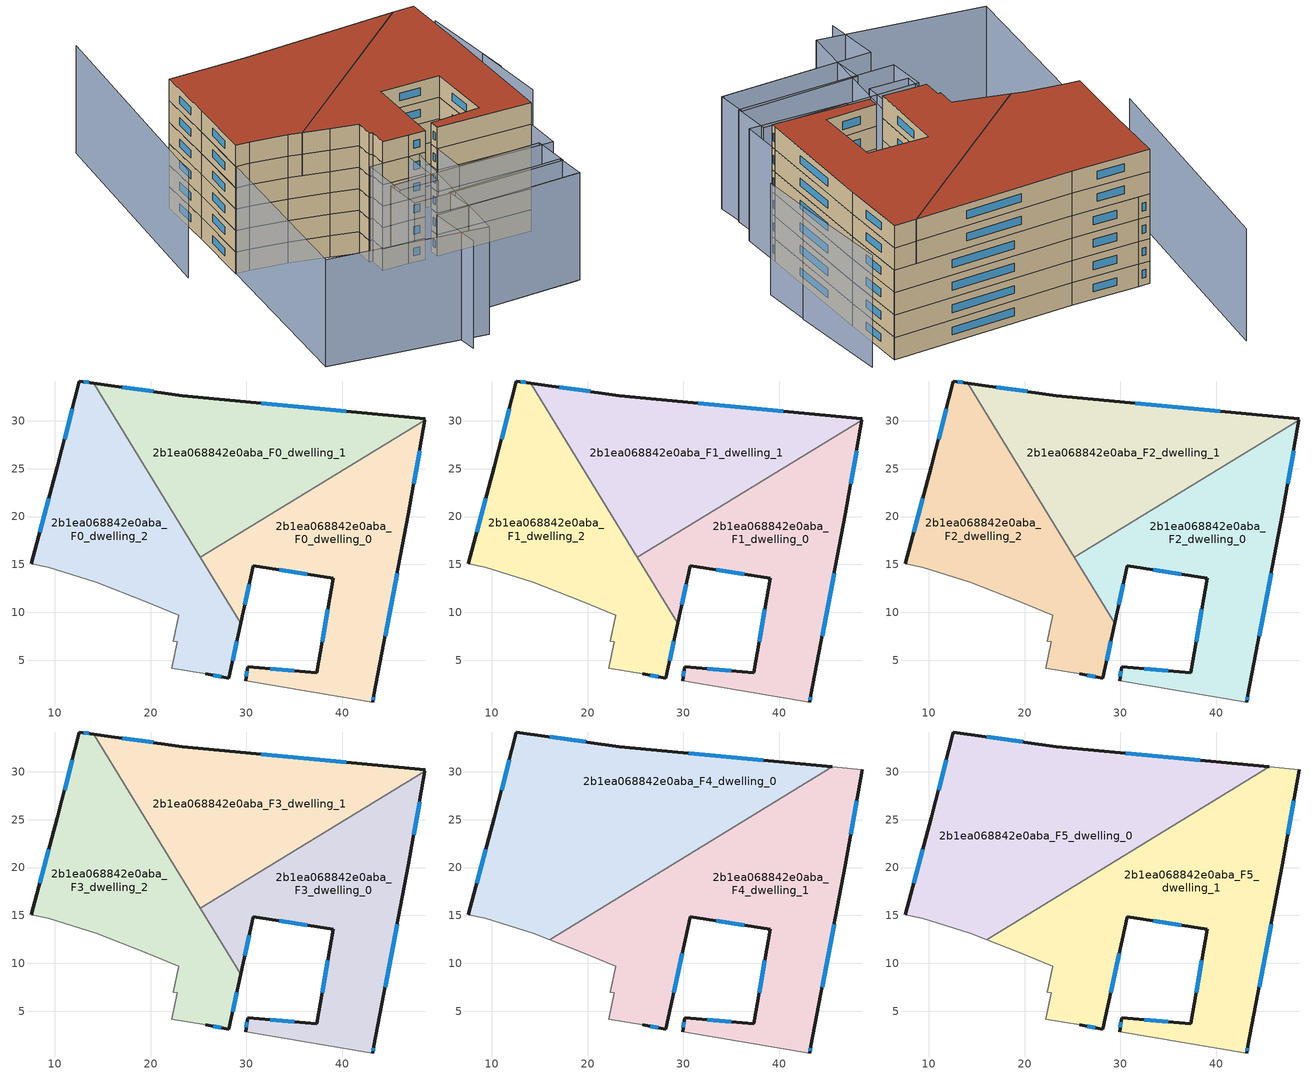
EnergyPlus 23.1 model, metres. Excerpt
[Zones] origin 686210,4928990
2b1ea068842e0aba_F0_dwelling_0
 floor ground (EU_floor_Construction): 48.64,30.07 46.91,20.24 43.31,1.32 43.17,0.63 29.91,2.85 30.12,4.32 37.33,3.69 39.06,13.53 30.69,14.86 29.39,8.83 25.18,15.73 z0
 wall outside (EU_wall_Construction): 43.17,0.63 43.31,1.32 46.91,20.24 48.64,30.07 / 29.39,8.83 30.69,14.86 39.06,13.53 37.33,3.69 30.12,4.32 29.91,2.85 z0:3
 wall adiabatic (EU_wall_Construction): 29.91,2.85 43.17,0.63 z0:3
 wall to 2b1ea068842e0aba_F0_dwelling_1 (EU_wall_Construction): 48.64,30.07 25.18,15.73 z0:3
 wall to 2b1ea068842e0aba_F0_dwelling_2 (EU_wall_Construction): 25.18,15.73 29.39,8.83 z0:3
 window (EU_Window_Construction): 43.22,0.85 43.27,1.1 / 30.05,3.84 29.98,3.33 / 34.99,3.9 32.47,4.12 / 38.5,10.33 37.89,6.89 / 33.41,14.43 36.34,13.97 / 29.82,10.79 30.27,12.9 / 47.47,23.44 48.08,26.87 / 44.48,7.48 45.74,14.09 z0.98:2.02
2b1ea068842e0aba_F0_dwelling_1
 floor ground (EU_floor_Construction): 48.66,30.2 48.64,30.07 25.18,15.73 14.05,33.94 23.28,32.63 z0
 wall outside (EU_wall_Construction): 48.66,30.2 23.28,32.63 14.05,33.94 z0:3
 wall adiabatic (EU_wall_Construction): 48.64,30.07 48.66,30.2 z0:3
 wall to 2b1ea068842e0aba_F0_dwelling_2 (EU_wall_Construction): 14.05,33.94 25.17,15.73 z0:3
 window (EU_Window_Construction): 20.28,33.06 17.05,33.51 / 40.41,30.99 31.53,31.84 z0.98:2.02
2b1ea068842e0aba_F0_dwelling_2
 floor ground (EU_floor_Construction): 14.05,33.94 29.39,8.83 28.16,3.09 25.75,3.55 22.18,4.13 22.78,6.89 22.35,6.99 22.94,9.68 19.37,11.12 14.31,13.16 9.32,14.7 7.53,15.08 10.26,25.17 12.51,34.15 z0
 wall outside (EU_wall_Construction): 14.05,33.94 12.51,34.15 10.26,25.17 7.53,15.08 / 25.75,3.55 28.16,3.09 29.39,8.83 z0:3
 wall adiabatic (EU_wall_Construction): 7.53,15.08 9.32,14.7 14.31,13.16 19.37,11.12 22.94,9.68 22.35,6.99 22.78,6.89 22.18,4.13 25.75,3.55 z0:3
 window (EU_Window_Construction): 9.37,21.89 8.42,18.37 / 11.78,31.23 10.99,28.09 / 13.55,34.01 13.01,34.08 / 28.56,4.96 28.99,6.96 / 26.53,3.41 27.38,3.24 z0.98:2.02
2b1ea068842e0aba_F1_dwelling_0
 floor to 2b1ea068842e0aba_F0_dwelling_0 (EU_floor_Construction): 48.64,30.07 46.91,20.24 43.31,1.32 43.17,0.63 29.91,2.85 30.12,4.32 37.33,3.69 39.06,13.53 30.69,14.86 29.39,8.83 25.18,15.73 z3
 wall outside (EU_wall_Construction): 43.17,0.63 43.31,1.32 46.91,20.24 48.64,30.07 / 29.39,8.83 30.69,14.86 39.06,13.53 37.33,3.69 30.12,4.32 29.91,2.85 z3:6
 wall adiabatic (EU_wall_Construction): 29.91,2.85 43.17,0.63 z3:6
 wall to 2b1ea068842e0aba_F1_dwelling_1 (EU_wall_Construction): 48.64,30.07 25.18,15.73 z3:6
 wall to 2b1ea068842e0aba_F1_dwelling_2 (EU_wall_Construction): 25.18,15.73 29.39,8.83 z3:6
 window (EU_Window_Construction): 43.22,0.85 43.27,1.1 / 30.05,3.84 29.98,3.33 / 34.99,3.9 32.47,4.12 / 38.5,10.33 37.89,6.89 / 33.41,14.43 36.34,13.97 / 29.82,10.79 30.27,12.9 / 47.47,23.44 48.08,26.87 / 44.48,7.48 45.74,14.09 z3.98:5.02
2b1ea068842e0aba_F1_dwelling_1
 floor to 2b1ea068842e0aba_F0_dwelling_1 (EU_floor_Construction): 48.66,30.2 48.64,30.07 25.18,15.73 14.05,33.94 23.28,32.63 z3
 wall outside (EU_wall_Construction): 48.66,30.2 23.28,32.63 14.05,33.94 z3:6
 wall adiabatic (EU_wall_Construction): 48.64,30.07 48.66,30.2 z3:6
 wall to 2b1ea068842e0aba_F1_dwelling_2 (EU_wall_Construction): 14.05,33.94 25.17,15.73 z3:6
 window (EU_Window_Construction): 20.28,33.06 17.05,33.51 / 40.41,30.99 31.53,31.84 z3.98:5.02
2b1ea068842e0aba_F1_dwelling_2
 floor to 2b1ea068842e0aba_F0_dwelling_2 (EU_floor_Construction): 14.05,33.94 29.39,8.83 28.16,3.09 25.75,3.55 22.18,4.13 22.78,6.89 22.35,6.99 22.94,9.68 19.37,11.12 14.31,13.16 9.32,14.7 7.53,15.08 10.26,25.17 12.51,34.15 z3
 wall outside (EU_wall_Construction): 14.05,33.94 12.51,34.15 10.26,25.17 7.53,15.08 / 25.75,3.55 28.16,3.09 29.39,8.83 z3:6
 wall adiabatic (EU_wall_Construction): 7.53,15.08 9.32,14.7 14.31,13.16 19.37,11.12 22.94,9.68 22.35,6.99 22.78,6.89 22.18,4.13 25.75,3.55 z3:6
 window (EU_Window_Construction): 9.37,21.89 8.42,18.37 / 11.78,31.23 10.99,28.09 / 13.55,34.01 13.01,34.08 / 28.56,4.96 28.99,6.96 / 26.53,3.41 27.38,3.24 z3.98:5.02
2b1ea068842e0aba_F2_dwelling_0
 floor to 2b1ea068842e0aba_F1_dwelling_0 (EU_floor_Construction): 48.64,30.07 46.91,20.24 43.31,1.32 43.17,0.63 29.91,2.85 30.12,4.32 37.33,3.69 39.06,13.53 30.69,14.86 29.39,8.83 25.18,15.73 z6
 wall outside (EU_wall_Construction): 43.17,0.63 43.31,1.32 46.91,20.24 48.64,30.07 / 29.39,8.83 30.69,14.86 39.06,13.53 37.33,3.69 30.12,4.32 29.91,2.85 z6:9
 wall adiabatic (EU_wall_Construction): 29.91,2.85 43.17,0.63 z6:9
 wall to 2b1ea068842e0aba_F2_dwelling_1 (EU_wall_Construction): 48.64,30.07 25.18,15.73 z6:9
 wall to 2b1ea068842e0aba_F2_dwelling_2 (EU_wall_Construction): 25.18,15.73 29.39,8.83 z6:9
 window (EU_Window_Construction): 43.22,0.85 43.27,1.1 / 30.05,3.84 29.98,3.33 / 34.99,3.9 32.47,4.12 / 38.5,10.33 37.89,6.89 / 33.41,14.43 36.34,13.97 / 29.82,10.79 30.27,12.9 / 47.47,23.44 48.08,26.87 / 44.48,7.48 45.74,14.09 z6.98:8.02
2b1ea068842e0aba_F2_dwelling_1
 floor to 2b1ea068842e0aba_F1_dwelling_1 (EU_floor_Construction): 48.66,30.2 48.64,30.07 25.18,15.73 14.05,33.94 23.28,32.63 z6
 wall outside (EU_wall_Construction): 48.66,30.2 23.28,32.63 14.05,33.94 z6:9
 wall adiabatic (EU_wall_Construction): 48.64,30.07 48.66,30.2 z6:9
 wall to 2b1ea068842e0aba_F2_dwelling_2 (EU_wall_Construction): 14.05,33.94 25.17,15.73 z6:9
 window (EU_Window_Construction): 20.28,33.06 17.05,33.51 / 40.41,30.99 31.53,31.84 z6.98:8.02
2b1ea068842e0aba_F2_dwelling_2
 floor to 2b1ea068842e0aba_F1_dwelling_2 (EU_floor_Construction): 14.05,33.94 29.39,8.83 28.16,3.09 25.75,3.55 22.18,4.13 22.78,6.89 22.35,6.99 22.94,9.68 19.37,11.12 14.31,13.16 9.32,14.7 7.53,15.08 10.26,25.17 12.51,34.15 z6
 wall outside (EU_wall_Construction): 14.05,33.94 12.51,34.15 10.26,25.17 7.53,15.08 / 25.75,3.55 28.16,3.09 29.39,8.83 z6:9
 wall adiabatic (EU_wall_Construction): 7.53,15.08 9.32,14.7 14.31,13.16 19.37,11.12 22.94,9.68 22.35,6.99 22.78,6.89 22.18,4.13 25.75,3.55 z6:9
 window (EU_Window_Construction): 9.37,21.89 8.42,18.37 / 11.78,31.23 10.99,28.09 / 13.55,34.01 13.01,34.08 / 28.56,4.96 28.99,6.96 / 26.53,3.41 27.38,3.24 z6.98:8.02
2b1ea068842e0aba_F3_dwelling_0
 floor to 2b1ea068842e0aba_F2_dwelling_0 (EU_floor_Construction): 48.64,30.07 46.91,20.24 43.31,1.32 43.17,0.63 29.91,2.85 30.12,4.32 37.33,3.69 39.06,13.53 30.69,14.86 29.39,8.83 25.18,15.73 z9
 wall outside (EU_wall_Construction): 43.17,0.63 43.31,1.32 46.91,20.24 48.64,30.07 / 29.39,8.83 30.69,14.86 39.06,13.53 37.33,3.69 30.12,4.32 29.91,2.85 z9:12
 wall adiabatic (EU_wall_Construction): 29.91,2.85 43.17,0.63 z9:12
 wall to 2b1ea068842e0aba_F3_dwelling_1 (EU_wall_Construction): 48.64,30.07 25.18,15.73 z9:12
 wall to 2b1ea068842e0aba_F3_dwelling_2 (EU_wall_Construction): 25.18,15.73 29.39,8.83 z9:12
 window (EU_Window_Construction): 43.22,0.85 43.27,1.1 / 30.05,3.84 29.98,3.33 / 34.99,3.9 32.47,4.12 / 38.5,10.33 37.89,6.89 / 33.41,14.43 36.34,13.97 / 29.82,10.79 30.27,12.9 / 47.47,23.44 48.08,26.87 / 44.48,7.48 45.74,14.09 z9.98:11.02
2b1ea068842e0aba_F3_dwelling_1
 floor to 2b1ea068842e0aba_F2_dwelling_1 (EU_floor_Construction): 48.66,30.2 48.64,30.07 25.18,15.73 14.05,33.94 23.28,32.63 z9
 wall outside (EU_wall_Construction): 48.66,30.2 23.28,32.63 14.05,33.94 z9:12
 wall adiabatic (EU_wall_Construction): 48.64,30.07 48.66,30.2 z9:12
 wall to 2b1ea068842e0aba_F3_dwelling_2 (EU_wall_Construction): 14.05,33.94 25.17,15.73 z9:12
 window (EU_Window_Construction): 20.28,33.06 17.05,33.51 / 40.41,30.99 31.53,31.84 z9.98:11.02
2b1ea068842e0aba_F3_dwelling_2
 floor to 2b1ea068842e0aba_F2_dwelling_2 (EU_floor_Construction): 14.05,33.94 29.39,8.83 28.16,3.09 25.75,3.55 22.18,4.13 22.78,6.89 22.35,6.99 22.94,9.68 19.37,11.12 14.31,13.16 9.32,14.7 7.53,15.08 10.26,25.17 12.51,34.15 z9
 wall outside (EU_wall_Construction): 14.05,33.94 12.51,34.15 10.26,25.17 7.53,15.08 / 25.75,3.55 28.16,3.09 29.39,8.83 z9:12
 wall adiabatic (EU_wall_Construction): 7.53,15.08 9.32,14.7 14.31,13.16 19.37,11.12 22.94,9.68 22.35,6.99 22.78,6.89 22.18,4.13 25.75,3.55 z9:12
 window (EU_Window_Construction): 9.37,21.89 8.42,18.37 / 11.78,31.23 10.99,28.09 / 13.55,34.01 13.01,34.08 / 28.56,4.96 28.99,6.96 / 26.53,3.41 27.38,3.24 z9.98:11.02
2b1ea068842e0aba_F4_dwelling_0
 floor to 2b1ea068842e0aba_F3_dwelling_1 (EU_floor_Construction): 45.56,30.5 24.15,17.41 14.05,33.94 23.28,32.63 z12
 floor to 2b1ea068842e0aba_F3_dwelling_2 (EU_floor_Construction): 14.05,33.94 24.15,17.41 16.04,12.46 14.31,13.16 9.32,14.7 7.53,15.08 10.26,25.17 12.51,34.15 z12
 wall outside (EU_wall_Construction): 45.56,30.5 23.28,32.63 12.51,34.15 10.26,25.17 7.53,15.08 z12:15
 wall to 2b1ea068842e0aba_F4_dwelling_1 (EU_wall_Construction): 16.04,12.46 45.56,30.5 z12:15
 wall adiabatic (EU_wall_Construction): 7.53,15.08 9.32,14.7 14.31,13.16 16.04,12.46 z12:15
 window (EU_Window_Construction): 11.78,31.23 10.99,28.09 / 19.78,33.13 16.01,33.66 / 38.31,31.19 30.52,31.94 / 9.37,21.89 8.42,18.37 z12.98:14.02
2b1ea068842e0aba_F4_dwelling_1
 floor to 2b1ea068842e0aba_F3_dwelling_0 (EU_floor_Construction): 48.64,30.07 46.91,20.24 43.31,1.32 43.17,0.63 29.91,2.85 30.12,4.32 37.33,3.69 39.06,13.53 30.69,14.86 29.39,8.83 25.18,15.73 z12
 floor to 2b1ea068842e0aba_F3_dwelling_1 (EU_floor_Construction): 48.66,30.2 48.64,30.07 25.18,15.73 24.15,17.41 45.56,30.5 z12
 floor to 2b1ea068842e0aba_F3_dwelling_2 (EU_floor_Construction): 24.15,17.41 29.39,8.83 28.16,3.09 25.75,3.55 22.18,4.13 22.78,6.89 22.35,6.99 22.94,9.68 19.37,11.12 16.04,12.46 z12
 wall outside (EU_wall_Construction): 43.17,0.63 43.31,1.32 46.91,20.24 48.66,30.2 / 25.75,3.55 28.16,3.09 30.69,14.86 39.06,13.53 37.33,3.69 30.12,4.32 29.91,2.85 z12:15
 wall adiabatic (EU_wall_Construction): 48.66,30.2 45.56,30.5 / 29.91,2.85 43.17,0.63 / 16.04,12.46 19.37,11.12 22.94,9.68 22.35,6.99 22.78,6.89 22.18,4.13 25.75,3.55 z12:15
 window (EU_Window_Construction): 47.48,23.48 48.09,26.96 / 44.48,7.48 45.74,14.09 / 43.22,0.85 43.27,1.1 / 30.05,3.84 29.98,3.33 / 34.99,3.9 32.47,4.12 / 38.5,10.33 37.89,6.89 / 33.41,14.43 36.34,13.97 / 28.98,6.92 29.87,11.04 / 26.53,3.41 27.38,3.24 z12.98:14.02
2b1ea068842e0aba_F5_dwelling_0
 floor to 2b1ea068842e0aba_F4_dwelling_0 (EU_floor_Construction): 45.56,30.5 16.04,12.46 14.31,13.16 9.32,14.7 7.53,15.08 10.26,25.17 12.51,34.15 23.28,32.63 z15
 wall outside (EU_wall_Construction): 45.56,30.5 23.28,32.63 12.51,34.15 10.26,25.17 7.53,15.08 z15:18
 wall to 2b1ea068842e0aba_F5_dwelling_1 (EU_wall_Construction): 16.04,12.46 45.56,30.5 z15:18
 wall adiabatic (EU_wall_Construction): 7.53,15.08 9.32,14.7 14.31,13.16 16.04,12.46 z15:18
 window (EU_Window_Construction): 11.78,31.23 10.99,28.09 / 19.78,33.13 16.01,33.66 / 38.31,31.19 30.52,31.94 / 9.37,21.89 8.42,18.37 z15.98:17.02
 roof outside (EU_roof_Construction): 45.56,30.5 23.28,32.63 12.51,34.15 10.26,25.17 7.53,15.08 9.32,14.7 14.31,13.16 16.04,12.46 z18
2b1ea068842e0aba_F5_dwelling_1
 floor to 2b1ea068842e0aba_F4_dwelling_1 (EU_floor_Construction): 48.66,30.2 46.91,20.24 43.31,1.32 43.17,0.63 29.91,2.85 30.12,4.32 37.33,3.69 39.06,13.53 30.69,14.86 28.16,3.09 25.75,3.55 22.18,4.13 22.78,6.89 22.35,6.99 22.94,9.68 19.37,11.12 16.04,12.46 45.56,30.5 z15
 wall outside (EU_wall_Construction): 43.17,0.63 43.31,1.32 46.91,20.24 48.66,30.2 / 25.75,3.55 28.16,3.09 30.69,14.86 39.06,13.53 37.33,3.69 30.12,4.32 29.91,2.85 z15:18
 wall adiabatic (EU_wall_Construction): 48.66,30.2 45.56,30.5 / 29.91,2.85 43.17,0.63 / 16.04,12.46 19.37,11.12 22.94,9.68 22.35,6.99 22.78,6.89 22.18,4.13 25.75,3.55 z15:18
 window (EU_Window_Construction): 47.48,23.48 48.09,26.96 / 44.48,7.48 45.74,14.09 / 43.22,0.85 43.27,1.1 / 30.05,3.84 29.98,3.33 / 34.99,3.9 32.47,4.12 / 38.5,10.33 37.89,6.89 / 33.41,14.43 36.34,13.97 / 28.98,6.92 29.87,11.04 / 26.53,3.41 27.38,3.24 z15.98:17.02
 roof outside (EU_roof_Construction): 43.31,1.32 46.91,20.24 48.66,30.2 45.56,30.5 16.04,12.46 19.37,11.12 22.94,9.68 22.35,6.99 22.78,6.89 22.18,4.13 25.75,3.55 28.16,3.09 30.69,14.86 39.06,13.53 37.33,3.69 30.12,4.32 29.91,2.85 43.17,0.63 z18
shading: 17.38,-19.29 18.32,-11.01 / 18.32,-11.01 39.09,-13.36 / 49.25,7.69 50.73,19.22 / 50.31,15.09 51.87,29.92 / 13.11,53.02 2.24,18.05 / 39.43,-13.4 23.04,-11.61 / 23.04,-11.61 23.52,-7.18 / 23.52,-7.18 39.91,-8.97 / 39.91,-8.97 39.43,-13.4 / 18.96,-1.31 40.7,-3.99 / 40.7,-3.99 40.03,-9.47 / 40.03,-9.47 18.28,-6.8 / 18.28,-6.8 18.96,-1.31 / 29.91,2.85 43.17,0.63 / 43.17,0.63 42.26,-4.83 / 42.26,-4.83 28.99,-2.61 / 28.99,-2.61 29.91,2.85 / 25.75,3.56 24.53,-3.8 / 24.53,-3.8 19.19,-2.91 / 19.19,-2.91 20.41,4.44 / 20.41,4.44 25.75,3.56 / -0.01,-11.55 7.56,15.19 / 7.56,15.19 28.91,9.15 / 28.91,9.15 21.35,-17.59 / 21.35,-17.59 -0.01,-11.55 z0:15
[Building]
EU S2 Campaign: North Axis=0; Terrain=City; Solar Distribution=FullExterior
[Site:Location]
Bologna: Latitude=44.5; Longitude=11.25; Time Zone=1; Elevation=37
[SizingPeriod:WeatherFileDays]
AnnualSizingPeriod: Begin Month=1; Begin Day of Month=1; End Month=12; End Day of Month=31; Day of Week for Start Day=Monday; Use Weather File Daylight Saving Period=No; Use Weather File Rain and Snow Indicators=No
[MATERIAL]
EU_InternalMass_Material: Roughness=MediumRough; Thickness=0.1; Conductivity=1; Density=1800; Specific Heat=900; Thermal Absorptance=0.9; Solar Absorptance=0.7; Visible Absorptance=0.7
[MATERIAL:NOMASS] Roughness=MediumRough; Thermal Absorptance=0.9; Solar Absorptance=0.7; Visible Absorptance=0.7
Name | Thermal Resistance
EU_wall_NoMass | 0.905828
EU_roof_NoMass | 0.37593
EU_floor_NoMass | 0.67114
[WINDOWMATERIAL:SIMPLEGLAZINGSYSTEM]
EU_Window_SimpleGlazing: UFactor=4.52486; Solar Heat Gain Coefficient=0.85; Visible Transmittance=0.85
[CONSTRUCTION]
EU_wall_Construction: EU_wall_NoMass
EU_roof_Construction: EU_roof_NoMass
EU_floor_Construction: EU_floor_NoMass
EU_InternalMass_Construction: EU_InternalMass_Material
EU_Window_Construction: EU_Window_SimpleGlazing
[ZONE] Type=1; Multiplier=1; Ceiling Height=autocalculate; Floor Area=autocalculate; Part of Total Floor Area=Yes
Name | Volume
2b1ea068842e0aba_F0_dwelling_0; 2b1ea068842e0aba_F1_dwelling_0; 2b1ea068842e0aba_F2_dwelling_0; 2b1ea068842e0aba_F3_dwelling_0 | 871.247
2b1ea068842e0aba_F4_dwelling_0; 2b1ea068842e0aba_F5_dwelling_0 | 1296.61
2b1ea068842e0aba_F0_dwelling_1; 2b1ea068842e0aba_F1_dwelling_1; 2b1ea068842e0aba_F2_dwelling_1; 2b1ea068842e0aba_F3_dwelling_1 | 871.251
2b1ea068842e0aba_F4_dwelling_1; 2b1ea068842e0aba_F5_dwelling_1 | 1296.62
2b1ea068842e0aba_F0_dwelling_2; 2b1ea068842e0aba_F1_dwelling_2; 2b1ea068842e0aba_F2_dwelling_2; 2b1ea068842e0aba_F3_dwelling_2 | 850.788
[INTERNALMASS] Construction=EU_InternalMass_Construction
Name | Zone or ZoneList | Surface Area
2b1ea068842e0aba_F0_dwelling_0_EU_InternalMass | 2b1ea068842e0aba_F0_dwelling_0 | 290.411
2b1ea068842e0aba_F0_dwelling_1_EU_InternalMass | 2b1ea068842e0aba_F0_dwelling_1 | 290.415
2b1ea068842e0aba_F0_dwelling_2_EU_InternalMass | 2b1ea068842e0aba_F0_dwelling_2 | 283.596
2b1ea068842e0aba_F1_dwelling_0_EU_InternalMass | 2b1ea068842e0aba_F1_dwelling_0 | 290.411
2b1ea068842e0aba_F1_dwelling_1_EU_InternalMass | 2b1ea068842e0aba_F1_dwelling_1 | 290.415
2b1ea068842e0aba_F1_dwelling_2_EU_InternalMass | 2b1ea068842e0aba_F1_dwelling_2 | 283.596
2b1ea068842e0aba_F2_dwelling_0_EU_InternalMass | 2b1ea068842e0aba_F2_dwelling_0 | 290.411
2b1ea068842e0aba_F2_dwelling_1_EU_InternalMass | 2b1ea068842e0aba_F2_dwelling_1 | 290.415
2b1ea068842e0aba_F2_dwelling_2_EU_InternalMass | 2b1ea068842e0aba_F2_dwelling_2 | 283.596
2b1ea068842e0aba_F3_dwelling_0_EU_InternalMass | 2b1ea068842e0aba_F3_dwelling_0 | 290.411
2b1ea068842e0aba_F3_dwelling_1_EU_InternalMass | 2b1ea068842e0aba_F3_dwelling_1 | 290.415
2b1ea068842e0aba_F3_dwelling_2_EU_InternalMass | 2b1ea068842e0aba_F3_dwelling_2 | 283.596
2b1ea068842e0aba_F4_dwelling_0_EU_InternalMass | 2b1ea068842e0aba_F4_dwelling_0 | 432.202
2b1ea068842e0aba_F4_dwelling_1_EU_InternalMass | 2b1ea068842e0aba_F4_dwelling_1 | 432.207
2b1ea068842e0aba_F5_dwelling_0_EU_InternalMass | 2b1ea068842e0aba_F5_dwelling_0 | 432.202
2b1ea068842e0aba_F5_dwelling_1_EU_InternalMass | 2b1ea068842e0aba_F5_dwelling_1 | 432.207
[OTHEREQUIPMENT] Fuel Type=Electricity; Design Level Calculation Method=Watts/Area; Power per Zone Floor Area=1; Fraction Latent=0; Fraction Radiant=0; Fraction Lost=0; Carbon Dioxide Generation Rate=0; EndUse Subcategory=EU_Step8_InternalGains
Name | Zone or ZoneList or Space or SpaceList | Schedule
EU_Step8_InternalGain_2b1ea068842e0aba_F0_dwelling_0_f000 | 2b1ea068842e0aba_F0_dwelling_0 | EU_Step8_GainSchedule_2b1ea068842e0aba_F0_dwelling_0_f000
EU_Step8_InternalGain_2b1ea068842e0aba_F0_dwelling_1_f000 | 2b1ea068842e0aba_F0_dwelling_1 | EU_Step8_GainSchedule_2b1ea068842e0aba_F0_dwelling_1_f000
EU_Step8_InternalGain_2b1ea068842e0aba_F0_dwelling_2_f000 | 2b1ea068842e0aba_F0_dwelling_2 | EU_Step8_GainSchedule_2b1ea068842e0aba_F0_dwelling_2_f000
EU_Step8_InternalGain_2b1ea068842e0aba_F1_dwelling_0_f000 | 2b1ea068842e0aba_F1_dwelling_0 | EU_Step8_GainSchedule_2b1ea068842e0aba_F1_dwelling_0_f000
EU_Step8_InternalGain_2b1ea068842e0aba_F1_dwelling_1_f000 | 2b1ea068842e0aba_F1_dwelling_1 | EU_Step8_GainSchedule_2b1ea068842e0aba_F1_dwelling_1_f000
EU_Step8_InternalGain_2b1ea068842e0aba_F1_dwelling_2_f000 | 2b1ea068842e0aba_F1_dwelling_2 | EU_Step8_GainSchedule_2b1ea068842e0aba_F1_dwelling_2_f000
EU_Step8_InternalGain_2b1ea068842e0aba_F2_dwelling_0_f000 | 2b1ea068842e0aba_F2_dwelling_0 | EU_Step8_GainSchedule_2b1ea068842e0aba_F2_dwelling_0_f000
EU_Step8_InternalGain_2b1ea068842e0aba_F2_dwelling_1_f000 | 2b1ea068842e0aba_F2_dwelling_1 | EU_Step8_GainSchedule_2b1ea068842e0aba_F2_dwelling_1_f000
EU_Step8_InternalGain_2b1ea068842e0aba_F2_dwelling_2_f000 | 2b1ea068842e0aba_F2_dwelling_2 | EU_Step8_GainSchedule_2b1ea068842e0aba_F2_dwelling_2_f000
EU_Step8_InternalGain_2b1ea068842e0aba_F3_dwelling_0_f000 | 2b1ea068842e0aba_F3_dwelling_0 | EU_Step8_GainSchedule_2b1ea068842e0aba_F3_dwelling_0_f000
EU_Step8_InternalGain_2b1ea068842e0aba_F3_dwelling_1_f000 | 2b1ea068842e0aba_F3_dwelling_1 | EU_Step8_GainSchedule_2b1ea068842e0aba_F3_dwelling_1_f000
EU_Step8_InternalGain_2b1ea068842e0aba_F3_dwelling_2_f000 | 2b1ea068842e0aba_F3_dwelling_2 | EU_Step8_GainSchedule_2b1ea068842e0aba_F3_dwelling_2_f000
EU_Step8_InternalGain_2b1ea068842e0aba_F4_dwelling_0_f000 | 2b1ea068842e0aba_F4_dwelling_0 | EU_Step8_GainSchedule_2b1ea068842e0aba_F4_dwelling_0_f000
EU_Step8_InternalGain_2b1ea068842e0aba_F4_dwelling_1_f000 | 2b1ea068842e0aba_F4_dwelling_1 | EU_Step8_GainSchedule_2b1ea068842e0aba_F4_dwelling_1_f000
EU_Step8_InternalGain_2b1ea068842e0aba_F5_dwelling_0_f000 | 2b1ea068842e0aba_F5_dwelling_0 | EU_Step8_GainSchedule_2b1ea068842e0aba_F5_dwelling_0_f000
EU_Step8_InternalGain_2b1ea068842e0aba_F5_dwelling_1_f000 | 2b1ea068842e0aba_F5_dwelling_1 | EU_Step8_GainSchedule_2b1ea068842e0aba_F5_dwelling_1_f000
[ZONEVENTILATION:DESIGNFLOWRATE] Schedule=EU_AlwaysOn; Design Flow Rate Calculation Method=AirChanges/Hour; Air Changes per Hour=0.73129; Ventilation Type=Natural; Fan Pressure Rise=0; Fan Total Efficiency=1; Constant Term Coefficient=1; Temperature Term Coefficient=0; Velocity Term Coefficient=0; Velocity Squared Term Coefficient=0; Minimum Indoor Temperature=-100; Maximum Indoor Temperature=100; Delta Temperature=-100; Minimum Outdoor Temperature=-100; Maximum Outdoor Temperature=100; Maximum Wind Speed=40
Name | Zone or ZoneList or Space or SpaceList
EU_ConstantAir_2b1ea068842e0aba_F0_dwelling_0 | 2b1ea068842e0aba_F0_dwelling_0
EU_ConstantAir_2b1ea068842e0aba_F0_dwelling_1 | 2b1ea068842e0aba_F0_dwelling_1
EU_ConstantAir_2b1ea068842e0aba_F0_dwelling_2 | 2b1ea068842e0aba_F0_dwelling_2
EU_ConstantAir_2b1ea068842e0aba_F1_dwelling_0 | 2b1ea068842e0aba_F1_dwelling_0
EU_ConstantAir_2b1ea068842e0aba_F1_dwelling_1 | 2b1ea068842e0aba_F1_dwelling_1
EU_ConstantAir_2b1ea068842e0aba_F1_dwelling_2 | 2b1ea068842e0aba_F1_dwelling_2
EU_ConstantAir_2b1ea068842e0aba_F2_dwelling_0 | 2b1ea068842e0aba_F2_dwelling_0
EU_ConstantAir_2b1ea068842e0aba_F2_dwelling_1 | 2b1ea068842e0aba_F2_dwelling_1
EU_ConstantAir_2b1ea068842e0aba_F2_dwelling_2 | 2b1ea068842e0aba_F2_dwelling_2
EU_ConstantAir_2b1ea068842e0aba_F3_dwelling_0 | 2b1ea068842e0aba_F3_dwelling_0
EU_ConstantAir_2b1ea068842e0aba_F3_dwelling_1 | 2b1ea068842e0aba_F3_dwelling_1
EU_ConstantAir_2b1ea068842e0aba_F3_dwelling_2 | 2b1ea068842e0aba_F3_dwelling_2
EU_ConstantAir_2b1ea068842e0aba_F4_dwelling_0 | 2b1ea068842e0aba_F4_dwelling_0
EU_ConstantAir_2b1ea068842e0aba_F4_dwelling_1 | 2b1ea068842e0aba_F4_dwelling_1
EU_ConstantAir_2b1ea068842e0aba_F5_dwelling_0 | 2b1ea068842e0aba_F5_dwelling_0
EU_ConstantAir_2b1ea068842e0aba_F5_dwelling_1 | 2b1ea068842e0aba_F5_dwelling_1
[HVACTEMPLATE:THERMOSTAT] Constant Heating Setpoint=20; Constant Cooling Setpoint=50
EU_HeatOnly_2b1ea068842e0aba_F0_dwelling_0; EU_HeatOnly_2b1ea068842e0aba_F0_dwelling_1; EU_HeatOnly_2b1ea068842e0aba_F0_dwelling_2; EU_HeatOnly_2b1ea068842e0aba_F1_dwelling_0; EU_HeatOnly_2b1ea068842e0aba_F1_dwelling_1; EU_HeatOnly_2b1ea068842e0aba_F1_dwelling_2; EU_HeatOnly_2b1ea068842e0aba_F2_dwelling_0; EU_HeatOnly_2b1ea068842e0aba_F2_dwelling_1; EU_HeatOnly_2b1ea068842e0aba_F2_dwelling_2; EU_HeatOnly_2b1ea068842e0aba_F3_dwelling_0; EU_HeatOnly_2b1ea068842e0aba_F3_dwelling_1; EU_HeatOnly_2b1ea068842e0aba_F3_dwelling_2; EU_HeatOnly_2b1ea068842e0aba_F4_dwelling_0; EU_HeatOnly_2b1ea068842e0aba_F4_dwelling_1; EU_HeatOnly_2b1ea068842e0aba_F5_dwelling_0; EU_HeatOnly_2b1ea068842e0aba_F5_dwelling_1
[HVACTEMPLATE:ZONE:IDEALLOADSAIRSYSTEM] System Availability Schedule=EU_AlwaysOn; Maximum Heating Supply Air Temperature=50; Minimum Cooling Supply Air Temperature=13; Maximum Heating Supply Air Humidity Ratio=0.0156; Minimum Cooling Supply Air Humidity Ratio=0.0077; Heating Limit=NoLimit; Cooling Limit=NoLimit; Heating Availability Schedule=EU_AlwaysOn; Cooling Availability Schedule=EU_CoolingOff; Dehumidification Control Type=ConstantSensibleHeatRatio; Cooling Sensible Heat Ratio=0.7; Dehumidification Setpoint=60; Humidification Control Type=None; Humidification Setpoint=30; Outdoor Air Method=None; Outdoor Air Flow Rate per Person=0.00944; Outdoor Air Flow Rate per Zone Floor Area=0; Outdoor Air Flow Rate per Zone=0; Demand Controlled Ventilation Type=None; Outdoor Air Economizer Type=NoEconomizer; Heat Recovery Type=None; Sensible Heat Recovery Effectiveness=0.7; Latent Heat Recovery Effectiveness=0.65
Name | Template Thermostat
2b1ea068842e0aba_F0_dwelling_0 | EU_HeatOnly_2b1ea068842e0aba_F0_dwelling_0
2b1ea068842e0aba_F0_dwelling_1 | EU_HeatOnly_2b1ea068842e0aba_F0_dwelling_1
2b1ea068842e0aba_F0_dwelling_2 | EU_HeatOnly_2b1ea068842e0aba_F0_dwelling_2
2b1ea068842e0aba_F1_dwelling_0 | EU_HeatOnly_2b1ea068842e0aba_F1_dwelling_0
2b1ea068842e0aba_F1_dwelling_1 | EU_HeatOnly_2b1ea068842e0aba_F1_dwelling_1
2b1ea068842e0aba_F1_dwelling_2 | EU_HeatOnly_2b1ea068842e0aba_F1_dwelling_2
2b1ea068842e0aba_F2_dwelling_0 | EU_HeatOnly_2b1ea068842e0aba_F2_dwelling_0
2b1ea068842e0aba_F2_dwelling_1 | EU_HeatOnly_2b1ea068842e0aba_F2_dwelling_1
2b1ea068842e0aba_F2_dwelling_2 | EU_HeatOnly_2b1ea068842e0aba_F2_dwelling_2
2b1ea068842e0aba_F3_dwelling_0 | EU_HeatOnly_2b1ea068842e0aba_F3_dwelling_0
2b1ea068842e0aba_F3_dwelling_1 | EU_HeatOnly_2b1ea068842e0aba_F3_dwelling_1
2b1ea068842e0aba_F3_dwelling_2 | EU_HeatOnly_2b1ea068842e0aba_F3_dwelling_2
2b1ea068842e0aba_F4_dwelling_0 | EU_HeatOnly_2b1ea068842e0aba_F4_dwelling_0
2b1ea068842e0aba_F4_dwelling_1 | EU_HeatOnly_2b1ea068842e0aba_F4_dwelling_1
2b1ea068842e0aba_F5_dwelling_0 | EU_HeatOnly_2b1ea068842e0aba_F5_dwelling_0
2b1ea068842e0aba_F5_dwelling_1 | EU_HeatOnly_2b1ea068842e0aba_F5_dwelling_1
[SIZING:ZONE] Zone Cooling Design Supply Air Temperature Input Method=SupplyAirTemperature; Zone Cooling Design Supply Air Temperature=13; Zone Heating Design Supply Air Temperature Input Method=SupplyAirTemperature; Zone Heating Design Supply Air Temperature=50; Zone Cooling Design Supply Air Humidity Ratio=0.008; Zone Heating Design Supply Air Humidity Ratio=0.008; Cooling Design Air Flow Method=DesignDay; Cooling Design Air Flow Rate=0; Cooling Minimum Air Flow per Zone Floor Area=0.000762; Cooling Minimum Air Flow=0; Cooling Minimum Air Flow Fraction=0.2; Heating Design Air Flow Method=DesignDay; Heating Design Air Flow Rate=0; Heating Maximum Air Flow per Zone Floor Area=0.002032; Heating Maximum Air Flow=0.141576; Heating Maximum Air Flow Fraction=0.3; Account for Dedicated Outdoor Air System=No; Dedicated Outdoor Air System Control Strategy=NeutralSupplyAir; Dedicated Outdoor Air Low Setpoint Temperature for Design=autosize; Dedicated Outdoor Air High Setpoint Temperature for Design=autosize; Zone Load Sizing Method=Sensible Load Only No Latent Load; Zone Latent Cooling Design Supply Air Humidity Ratio Input Method=HumidityRatioDifference; Zone Cooling Design Supply Air Humidity Ratio Difference=0.005; Zone Latent Heating Design Supply Air Humidity Ratio Input Method=HumidityRatioDifference; Zone Humidification Design Supply Air Humidity Ratio Difference=0.005
2b1ea068842e0aba_F0_dwelling_0; 2b1ea068842e0aba_F0_dwelling_1; 2b1ea068842e0aba_F0_dwelling_2; 2b1ea068842e0aba_F1_dwelling_0; 2b1ea068842e0aba_F1_dwelling_1; 2b1ea068842e0aba_F1_dwelling_2; 2b1ea068842e0aba_F2_dwelling_0; 2b1ea068842e0aba_F2_dwelling_1; 2b1ea068842e0aba_F2_dwelling_2; 2b1ea068842e0aba_F3_dwelling_0; 2b1ea068842e0aba_F3_dwelling_1; 2b1ea068842e0aba_F3_dwelling_2; 2b1ea068842e0aba_F4_dwelling_0; 2b1ea068842e0aba_F4_dwelling_1; 2b1ea068842e0aba_F5_dwelling_0; 2b1ea068842e0aba_F5_dwelling_1
[SCHEDULE:CONSTANT]
Name | Hourly Value
EU_AlwaysOn | 1
EU_CoolingOff | 0
[SCHEDULE:FILE] Column Number=1; Rows to Skip at Top=0; Number of Hours of Data=8760; Column Separator=Comma; Interpolate to Timestep=No; Minutes per Item=60; Adjust Schedule for Daylight Savings=Yes
Name | File
EU_Step8_GainSchedule_2b1ea068842e0aba_F0_dwelling_0_f000 | ../../schedules/2b1ea068842e0aba/2b1ea068842e0aba_F0_dwelling_0_f000_gain.csv
EU_Step8_GainSchedule_2b1ea068842e0aba_F0_dwelling_1_f000 | ../../schedules/2b1ea068842e0aba/2b1ea068842e0aba_F0_dwelling_1_f000_gain.csv
EU_Step8_GainSchedule_2b1ea068842e0aba_F0_dwelling_2_f000 | ../../schedules/2b1ea068842e0aba/2b1ea068842e0aba_F0_dwelling_2_f000_gain.csv
EU_Step8_GainSchedule_2b1ea068842e0aba_F1_dwelling_0_f000 | ../../schedules/2b1ea068842e0aba/2b1ea068842e0aba_F1_dwelling_0_f000_gain.csv
EU_Step8_GainSchedule_2b1ea068842e0aba_F1_dwelling_1_f000 | ../../schedules/2b1ea068842e0aba/2b1ea068842e0aba_F1_dwelling_1_f000_gain.csv
EU_Step8_GainSchedule_2b1ea068842e0aba_F1_dwelling_2_f000 | ../../schedules/2b1ea068842e0aba/2b1ea068842e0aba_F1_dwelling_2_f000_gain.csv
EU_Step8_GainSchedule_2b1ea068842e0aba_F2_dwelling_0_f000 | ../../schedules/2b1ea068842e0aba/2b1ea068842e0aba_F2_dwelling_0_f000_gain.csv
EU_Step8_GainSchedule_2b1ea068842e0aba_F2_dwelling_1_f000 | ../../schedules/2b1ea068842e0aba/2b1ea068842e0aba_F2_dwelling_1_f000_gain.csv
EU_Step8_GainSchedule_2b1ea068842e0aba_F2_dwelling_2_f000 | ../../schedules/2b1ea068842e0aba/2b1ea068842e0aba_F2_dwelling_2_f000_gain.csv
EU_Step8_GainSchedule_2b1ea068842e0aba_F3_dwelling_0_f000 | ../../schedules/2b1ea068842e0aba/2b1ea068842e0aba_F3_dwelling_0_f000_gain.csv
EU_Step8_GainSchedule_2b1ea068842e0aba_F3_dwelling_1_f000 | ../../schedules/2b1ea068842e0aba/2b1ea068842e0aba_F3_dwelling_1_f000_gain.csv
EU_Step8_GainSchedule_2b1ea068842e0aba_F3_dwelling_2_f000 | ../../schedules/2b1ea068842e0aba/2b1ea068842e0aba_F3_dwelling_2_f000_gain.csv
EU_Step8_GainSchedule_2b1ea068842e0aba_F4_dwelling_0_f000 | ../../schedules/2b1ea068842e0aba/2b1ea068842e0aba_F4_dwelling_0_f000_gain.csv
EU_Step8_GainSchedule_2b1ea068842e0aba_F4_dwelling_1_f000 | ../../schedules/2b1ea068842e0aba/2b1ea068842e0aba_F4_dwelling_1_f000_gain.csv
EU_Step8_GainSchedule_2b1ea068842e0aba_F5_dwelling_0_f000 | ../../schedules/2b1ea068842e0aba/2b1ea068842e0aba_F5_dwelling_0_f000_gain.csv
EU_Step8_GainSchedule_2b1ea068842e0aba_F5_dwelling_1_f000 | ../../schedules/2b1ea068842e0aba/2b1ea068842e0aba_F5_dwelling_1_f000_gain.csv
